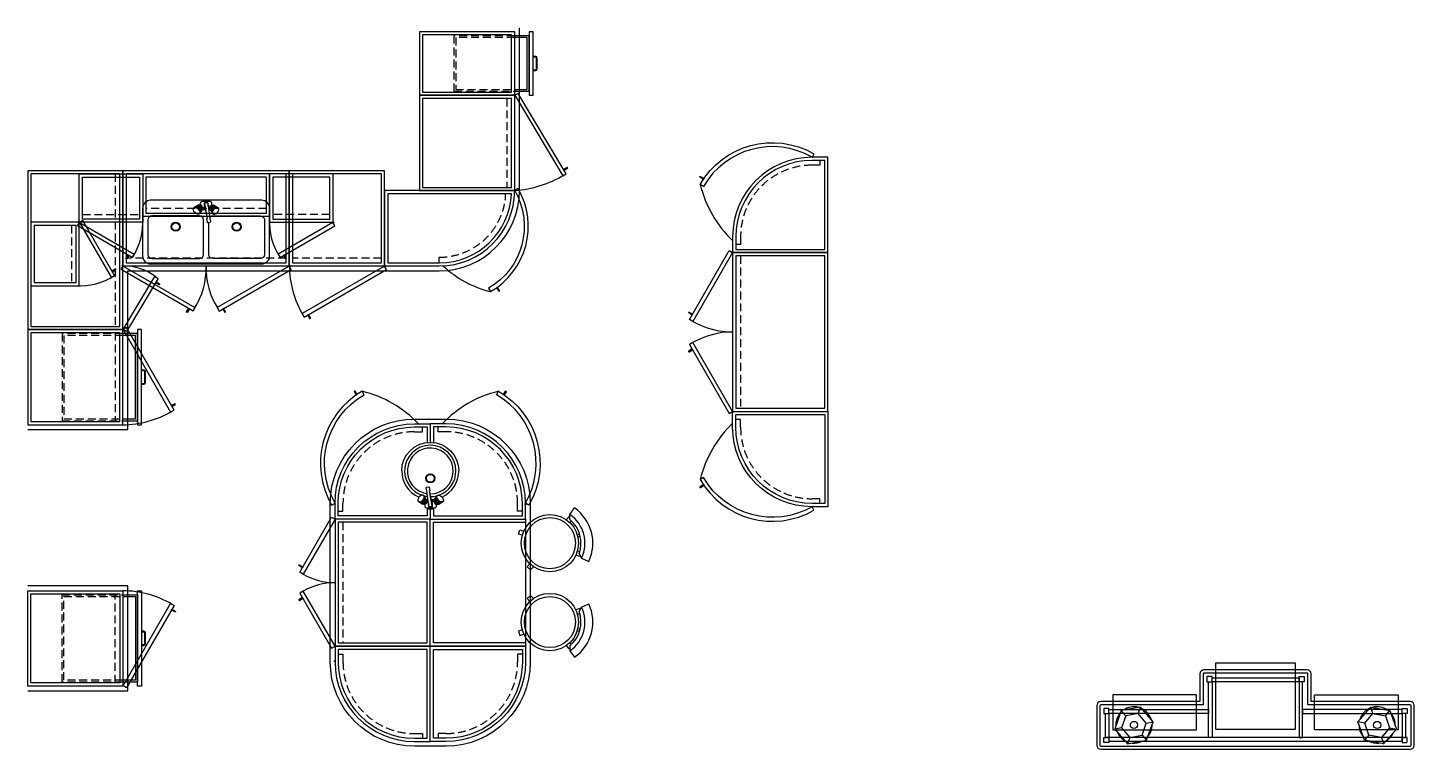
# Model space of a CAD drawing. Header units: millimetres. Extents: x -38686 to 870903, y -23218 to 232707.
# Drawn here: x 33924 to 42659, y 32257 to 36800 of the extents above; entities that cross this region are included whole.
import ezdxf

# ---------------------------------------------------------------- set-up
doc = ezdxf.new("R2010")
doc.units = ezdxf.units.MM
doc.header["$LTSCALE"] = 10
doc.linetypes.add('HIDDEN', pattern=[0.375, 0.25, -0.125])
doc.linetypes.add('HIDDENX2', pattern=[0.75, 0.5, -0.25])
doc.layers.add('40 - Detail Outline', color=142, linetype='Continuous')

msp = doc.modelspace()

# ---------------------------------------------------------------- linework, layer by layer
at = {"layer": '40 - Detail Outline', "color": 252}
for p, q in [((37123.929, 36619.211), (37107.366, 36619.211)), ((37123.929, 36614.211), (37107.366, 36614.211)), ((37128.929, 36540.308), (37128.929, 36609.211)), ((37133.929, 36540.308), (37133.929, 36609.211)), ((37107.366, 36535.308), (37123.929, 36535.308)), ((37107.366, 36530.308), (37123.929, 36530.308)), ((35036.962, 35679.577), (35053.036, 35598.369)), ((35055.169, 35598.702), (35039.923, 35693.975)), ((35058.055, 35693.64), (35070.243, 35600.863)), ((34655.929, 34644.211), (34639.366, 34644.211)), ((34655.929, 34639.211), (34639.366, 34639.211)), ((34660.929, 34565.308), (34660.929, 34634.211)), ((34665.929, 34565.308), (34665.929, 34634.211)), ((34639.366, 34560.308), (34655.929, 34560.308)), ((34639.366, 34555.308), (34655.929, 34555.308)), ((36450.618, 33788.436), (36438.43, 33881.213)), ((36453.505, 33883.374), (36468.75, 33788.101)), ((36471.712, 33802.499), (36455.638, 33883.707)), ((34655.929, 32999.542), (34639.366, 32999.542)), ((34655.929, 32994.542), (34639.366, 32994.542)), ((34660.929, 32920.64), (34660.929, 32989.542)), ((34665.929, 32920.64), (34665.929, 32989.542)), ((34639.366, 32915.64), (34655.929, 32915.64)), ((34639.366, 32910.64), (34655.929, 32910.64)), ((34602.366, 32692.091), (34523.509, 32692.091))]:
    msp.add_line(p, q, dxfattribs=at)
at = {"layer": '40 - Detail Outline', "color": 251, "linetype": 'HIDDENX2', "ltscale": 10}
for p, q in [((36942.098, 36354.76), (36942.098, 35794.76)), ((34474.098, 35879.76), (34474.098, 34919.76)), ((35426.939, 35662.727), (34668.509, 35662.727)), ((34199.098, 35554.76), (34199.098, 35194.76)), ((34268.509, 35624.17), (34628.509, 35624.17)), ((35826.939, 35624.17), (35466.939, 35624.17)), ((35551.509, 35349.17), (34543.509, 35349.17)), ((36151.509, 35349.17), (35591.509, 35349.17)), ((38414.509, 35364.235), (38414.509, 34404.235)), ((34474.098, 34879.76), (34474.098, 34319.76)), ((35909.647, 33686.062), (35909.647, 32926.062)), ((34474.098, 32675.091), (34474.098, 33235.091))]:
    msp.add_line(p, q, dxfattribs=at)
at = {"layer": '40 - Detail Outline', "color": 251}
for p, q in [((34995.676, 35681.626), (34970.886, 35665.624)), ((35022.893, 35654.409), (35006.891, 35629.619)), ((35024.196, 35656.248), (35041.579, 35656.248)), ((35063.199, 35656.248), (35070.821, 35656.248)), ((35072.124, 35654.409), (35088.126, 35629.619)), ((35099.342, 35681.626), (35124.131, 35665.624)), ((36409.332, 33800.45), (36384.542, 33816.452)), ((36436.549, 33827.668), (36420.547, 33852.457)), ((36445.474, 33825.828), (36437.853, 33825.828)), ((36484.477, 33825.828), (36467.094, 33825.828)), ((36485.781, 33827.668), (36501.783, 33852.457)), ((36512.998, 33800.45), (36537.788, 33816.452)), ((40840.782, 32467.157), (40812.615, 32500.045)), ((40919.033, 32481.772), (40933.431, 32522.61)), ((42398.651, 32481.772), (42384.253, 32522.61)), ((42476.901, 32467.157), (42505.068, 32500.045)), ((40970.815, 32421.313), (41013.38, 32429.263)), ((42346.869, 32421.313), (42304.303, 32429.263)), ((40814.314, 32392.083), (40771.749, 32384.133)), ((40866.096, 32331.624), (40851.698, 32290.786)), ((40944.346, 32346.239), (40972.514, 32313.351)), ((42373.337, 32346.239), (42345.17, 32313.351)), ((42451.587, 32331.624), (42465.985, 32290.786)), ((42503.369, 32392.083), (42545.935, 32384.133))]:
    msp.add_line(p, q, dxfattribs=at)
at = {"layer": '40 - Detail Outline', "color": 9}
for p, q in [((34982.448, 35668.315), (35003.311, 35681.956)), ((34989.889, 35665.302), (35008.819, 35680.102)), ((34996.21, 35660.97), (35014.155, 35676.524)), ((35002.237, 35654.943), (35017.791, 35672.888)), ((35006.569, 35648.622), (35021.369, 35667.551)), ((35009.582, 35641.181), (35023.223, 35662.043)), ((35085.435, 35641.181), (35071.794, 35662.043)), ((35088.448, 35648.622), (35073.648, 35667.551)), ((35092.78, 35654.943), (35077.226, 35672.888)), ((35098.807, 35660.97), (35080.862, 35676.524)), ((35105.128, 35665.302), (35086.199, 35680.102)), ((35112.569, 35668.315), (35091.707, 35681.956)), ((36396.105, 33813.761), (36416.967, 33800.12)), ((36403.546, 33816.774), (36422.475, 33801.974)), ((36409.866, 33821.106), (36427.811, 33805.552)), ((36415.894, 33827.133), (36431.447, 33809.188)), ((36420.226, 33833.454), (36435.026, 33814.525)), ((36423.239, 33840.895), (36436.879, 33820.033)), ((36499.091, 33840.895), (36485.451, 33820.033)), ((36502.105, 33833.454), (36487.304, 33814.525)), ((36506.436, 33827.133), (36490.883, 33809.188)), ((36512.464, 33821.106), (36494.519, 33805.552)), ((36518.784, 33816.774), (36499.855, 33801.974)), ((36526.226, 33813.761), (36505.363, 33800.12))]:
    msp.add_line(p, q, dxfattribs=at)
at = {"layer": '40 - Detail Outline', "color": 7}
for p, q in [((37338.962, 33704.526), (37339.745, 33735.407)), ((37339.745, 33735.407), (37368.424, 33776.365)), ((37386.026, 33607.363), (37400.37, 33611.749)), ((37389.293, 33595.169), (37403.909, 33598.544)), ((37397.116, 33487.492), (37413.235, 33461.14)), ((37413.235, 33461.14), (37458.551, 33440.009)), ((37397.116, 33124.632), (37413.235, 33150.984)), ((37413.235, 33150.984), (37458.551, 33172.114)), ((37386.026, 33004.76), (37400.37, 33000.374)), ((37389.293, 33016.954), (37403.909, 33013.58)), ((37338.962, 32907.597), (37339.745, 32876.716)), ((37339.745, 32876.716), (37368.424, 32835.759))]:
    msp.add_line(p, q, dxfattribs=at)
at = {"layer": '40 - Detail Outline', "color": 0}
msp.add_line((34614.366, 32680.091), (34523.509, 32680.091), dxfattribs=at)
at = {"layer": '40 - Detail Outline', "color": 252}
for points in [[(33923.509, 34270.109), (34553.509, 34270.109), (34553.509, 35269.76), (36516.509, 35269.76, 0.41421356), (37021.509, 35774.76), (37021.509, 36799.76)], [(35058.055, 35693.64, 0.41421356), (35054.54, 35697.155), (35040.477, 35697.155, 0.41421356), (35036.962, 35693.64), (35036.962, 35679.577, 0.09006153), (35037.186, 35678.341, 0.09006153)], [(35053.036, 35598.369, 0.39793147), (35050.81, 35595.209), (35053.55, 35576.278, 0.41421356), (35056.737, 35573.897), (35073.699, 35576.353, 0.41421356), (35076.08, 35579.539), (35073.34, 35598.47, 0.40476537), (35070.243, 35600.863, 0.40476537)], [(36439.647, 33776.26), (36439.647, 33726.062), (35879.647, 33726.062), (35879.647, 33806.062, -0.41421356), (36359.647, 34286.062), (36439.647, 34286.062), (36439.647, 34187.943)], [(36479.647, 33776.26), (36479.647, 33726.062), (37039.647, 33726.062), (37039.647, 33806.062, 0.41421356), (36559.647, 34286.062), (36479.647, 34286.062), (36479.647, 34187.943)], [(36455.638, 33883.707, 0.39793147), (36457.863, 33886.867), (36455.123, 33905.798, 0.41421356), (36451.937, 33908.179), (36434.974, 33905.723, 0.41421356), (36432.594, 33902.537), (36435.334, 33883.606, 0.40476537), (36438.43, 33881.213, 0.40476537)], [(36450.618, 33788.436, 0.41421356), (36454.134, 33784.921), (36468.196, 33784.921, 0.41421356), (36471.712, 33788.436), (36471.712, 33802.499, 0.09006153), (36471.487, 33803.735, 0.09006153)]]:
    msp.add_lwpolyline(points, format="xyb", dxfattribs=at)
at = {"layer": '40 - Detail Outline', "color": 0}
for points in [[(36991.509, 36774.76), (36391.509, 36774.76), (36391.509, 36374.76), (36991.509, 36374.76)], [(37107.366, 36774.76), (37082.366, 36774.76), (37082.366, 36374.76), (37107.366, 36374.76)], [(36991.509, 36374.76), (36391.509, 36374.76), (36391.509, 35774.76), (36991.509, 35774.76)], [(37013.464, 36386.732), (36991.813, 36374.232), (37294.652, 35868.093), (37316.303, 35880.593)], [(34523.509, 35899.76), (33923.509, 35899.76), (33923.509, 34899.76), (34523.509, 34899.76)], [(34248.509, 35574.76), (34248.509, 35879.76), (34648.509, 35879.76), (34648.509, 35574.76)], [(35571.509, 35299.76), (35571.509, 35899.76), (34523.509, 35899.76), (34523.509, 35299.76)], [(35446.939, 35613.316), (35446.939, 35879.76), (34648.509, 35879.76), (34648.509, 35613.316)], [(35846.939, 35574.76), (35846.939, 35879.76), (35446.939, 35879.76), (35446.939, 35574.76)], [(36171.509, 35299.76), (36171.509, 35899.76), (35571.509, 35899.76), (35571.509, 35299.76)], [(34248.509, 35574.76), (33943.509, 35574.76), (33943.509, 35174.76), (34248.509, 35174.76)], [(34236.537, 35552.804), (34249.037, 35574.455), (34594.919, 35374.76), (34582.419, 35353.109)], [(34270.464, 35586.732), (34248.813, 35574.232), (34448.509, 35228.349), (34470.159, 35240.849)], [(35858.911, 35552.804), (35846.411, 35574.455), (35500.529, 35374.76), (35513.029, 35353.109)], [(38114.509, 34951.222), (38092.858, 34963.722), (38342.858, 35396.735), (38364.509, 35384.235)], [(38964.509, 35384.235), (38364.509, 35384.235), (38364.509, 34384.235), (38964.509, 34384.235)], [(34511.537, 35277.804), (34524.037, 35299.455), (34977.306, 35037.76), (34964.806, 35016.109)], [(35583.481, 35277.804), (35570.981, 35299.455), (35117.711, 35037.76), (35130.211, 35016.109)], [(36183.481, 35277.804), (36170.981, 35299.455), (35651.893, 34999.76), (35664.393, 34978.109)], [(34545.464, 34887.26), (34523.813, 34899.76), (34723.964, 35234.274), (34745.614, 35221.774)], [(34523.509, 34899.76), (33923.509, 34899.76), (33923.509, 34299.76), (34523.509, 34299.76)], [(34545.464, 34911.732), (34523.813, 34899.232), (34823.509, 34380.144), (34845.159, 34392.644)], [(34639.366, 34899.76), (34614.366, 34899.76), (34614.366, 34299.76), (34639.366, 34299.76)], [(38114.509, 34817.248), (38092.858, 34804.748), (38342.858, 34371.735), (38364.509, 34384.235)], [(35659.647, 33359.652), (35637.996, 33372.152), (35837.996, 33718.562), (35859.647, 33706.062)], [(36459.647, 33706.062), (35859.647, 33706.062), (35859.647, 32906.062), (36459.647, 32906.062)], [(36459.647, 33706.062), (37059.647, 33706.062), (37059.647, 32906.062), (36459.647, 32906.062)], [(34523.509, 32655.091), (33923.509, 32655.091), (33923.509, 33255.091), (34523.509, 33255.091)], [(34639.366, 32655.091), (34614.366, 32655.091), (34614.366, 33255.091), (34639.366, 33255.091)], [(35659.647, 33252.472), (35637.996, 33239.972), (35837.996, 32893.562), (35859.647, 32906.062)], [(34545.464, 32643.119), (34523.813, 32655.619), (34823.509, 33174.706), (34845.159, 33162.206)]]:
    msp.add_lwpolyline(points, close=True, dxfattribs=at)
at = {"layer": '40 - Detail Outline', "color": 252}
for points in [[(36971.509, 36754.76), (36411.509, 36754.76), (36411.509, 36394.76), (36971.509, 36394.76)], [(36971.509, 36354.76), (36411.509, 36354.76), (36411.509, 35794.76), (36971.509, 35794.76)], [(34503.509, 35879.76), (33943.509, 35879.76), (33943.509, 34919.76), (34503.509, 34919.76)], [(34268.509, 35594.76), (34268.509, 35859.76), (34628.509, 35859.76), (34628.509, 35594.76)], [(35551.509, 35319.76), (35551.509, 35879.76), (34543.509, 35879.76), (34543.509, 35319.76)], [(35426.939, 35633.316), (35426.939, 35859.76), (34668.509, 35859.76), (34668.509, 35633.316)], [(35826.939, 35594.76), (35826.939, 35859.76), (35466.939, 35859.76), (35466.939, 35594.76)], [(36151.509, 35319.76), (36151.509, 35879.76), (35591.509, 35879.76), (35591.509, 35319.76)], [(34228.509, 35554.76), (33963.509, 35554.76), (33963.509, 35194.76), (34228.509, 35194.76)], [(38944.509, 35364.235), (38384.509, 35364.235), (38384.509, 34404.235), (38944.509, 34404.235)], [(34503.509, 34879.76), (33943.509, 34879.76), (33943.509, 34319.76), (34503.509, 34319.76)], [(36439.647, 33686.062), (35879.647, 33686.062), (35879.647, 32926.062), (36439.647, 32926.062)], [(34503.509, 32675.091), (33943.509, 32675.091), (33943.509, 33235.091), (34503.509, 33235.091)]]:
    msp.add_lwpolyline(points, close=True, dxfattribs=at)
at = {"layer": '40 - Detail Outline', "color": 251, "linetype": 'HIDDENX2', "ltscale": 10}
for points in [[(36991.509, 36749.76), (36607.702, 36749.76), (36607.702, 36399.76), (36991.509, 36399.76)], [(36991.509, 36737.76), (36619.702, 36737.76), (36619.702, 36411.76), (36991.509, 36411.76)], [(34523.509, 34874.76), (34139.702, 34874.76), (34139.702, 34324.76), (34523.509, 34324.76)], [(34523.509, 34862.76), (34151.702, 34862.76), (34151.702, 34336.76), (34523.509, 34336.76)], [(34523.509, 32680.091), (34139.702, 32680.091), (34139.702, 33230.091), (34523.509, 33230.091)], [(34523.509, 32692.091), (34151.702, 32692.091), (34151.702, 33218.091), (34523.509, 33218.091)]]:
    msp.add_lwpolyline(points, dxfattribs=at)
at = {"layer": '40 - Detail Outline', "color": 0}
for points in [[(37082.366, 36749.76), (36991.509, 36749.76)], [(36991.509, 36399.76), (37082.366, 36399.76), (37082.366, 36749.76)], [(34614.366, 34874.76), (34523.509, 34874.76)], [(34523.509, 34324.76), (34614.366, 34324.76), (34614.366, 34874.76)], [(37339.32, 33718.621), (37334.733, 33722.69), (37316.892, 33702.578)], [(37039.069, 33603.88), (37014.507, 33612.062), (37023.586, 33639.318), (37049.093, 33630.822)], [(37339.044, 33684.258), (37349.007, 33695.489)], [(37404.473, 33475.464), (37402.535, 33469.647), (37377.029, 33478.144)], [(37387.053, 33505.086), (37401.297, 33500.341)], [(37087.078, 33424.708), (37069.897, 33405.341), (37091.389, 33386.276), (37109.23, 33406.387)], [(34523.509, 33230.091), (34614.366, 33230.091), (34614.366, 32680.091)], [(37087.078, 33187.416), (37069.897, 33206.783), (37091.389, 33225.848), (37109.23, 33205.736)], [(37404.473, 33136.659), (37402.535, 33142.476), (37377.029, 33133.98)], [(37387.053, 33107.038), (37401.297, 33111.783)], [(37039.069, 33008.244), (37014.507, 33000.062), (37023.586, 32972.805), (37049.093, 32981.302)], [(37339.32, 32893.503), (37334.733, 32889.434), (37316.892, 32909.545)], [(37339.044, 32927.866), (37349.007, 32916.634)]]:
    msp.add_lwpolyline(points, dxfattribs=at)
at = {"layer": '40 - Detail Outline', "color": 252}
for points in [[(37070.366, 36737.76), (36991.509, 36737.76)], [(36991.509, 36411.76), (37070.366, 36411.76), (37070.366, 36737.76)], [(34602.366, 34862.76), (34523.509, 34862.76)], [(34523.509, 34336.76), (34602.366, 34336.76), (34602.366, 34862.76)], [(37059.647, 32926.062), (36479.647, 32926.062), (36479.647, 33686.062), (37059.647, 33686.062)], [(33923.509, 32624.517), (34553.509, 32624.517), (34553.509, 33285.091), (33923.509, 33285.091)], [(34523.509, 33218.091), (34602.366, 33218.091), (34602.366, 32692.091)]]:
    msp.add_lwpolyline(points, dxfattribs=at)
at = {"layer": '40 - Detail Outline', "color": 0}
for points in [[(38181.496, 35801.222), (38159.845, 35813.722, -0.41421356), (38877.009, 36005.886), (38864.509, 35984.235, 0.41421356)], [(38864.509, 35984.235, 0.41421356), (38364.509, 35484.235), (38364.509, 35384.235), (38964.509, 35384.235), (38964.509, 35984.235)], [(36991.509, 35774.76), (36171.509, 35774.76), (36171.509, 35299.76), (36516.509, 35299.76, 0.41421356), (36991.509, 35774.76)], [(37013.159, 35787.26), (36991.509, 35774.76, -0.41421356), (36826.797, 35160.048), (36839.297, 35138.397, 0.41421356), (37013.159, 35787.26)], [(35397.509, 35713.13), (34697.509, 35713.13, 0.41421356), (34647.509, 35663.13), (34647.509, 35363.13, 0.41421356), (34697.509, 35313.13), (35397.509, 35313.13, 0.41421356), (35447.509, 35363.13), (35447.509, 35663.13, 0.41421356)], [(35005.969, 35615.162), (34705.445, 35615.162, 0.41421356), (34680.445, 35590.162), (34680.445, 35371.841, 0.41421356), (34705.445, 35346.841), (35005.969, 35346.841, 0.41421356), (35030.969, 35371.841), (35030.969, 35590.162, 0.41421356)], [(36042.659, 34489.074), (36030.159, 34510.725, 0.41421356), (35837.996, 33793.562), (35859.647, 33806.062, -0.41421356)], [(36876.634, 34489.074), (36889.134, 34510.725, -0.41421356), (37081.297, 33793.562), (37059.647, 33806.062, 0.41421356)], [(38864.509, 33784.235, -0.41421356), (38364.509, 34284.235), (38364.509, 34384.235), (38964.509, 34384.235), (38964.509, 33784.235)], [(38181.496, 33967.248), (38159.845, 33954.748, 0.41421356), (38877.009, 33762.584), (38864.509, 33784.235, -0.41421356)], [(35859.647, 32806.062, 0.41421356), (36359.647, 32306.062), (36459.647, 32306.062), (36459.647, 32906.062), (35859.647, 32906.062)], [(37059.647, 32806.062, -0.41421356), (36559.647, 32306.062), (36459.647, 32306.062), (36459.647, 32906.062), (37059.647, 32906.062)]]:
    msp.add_lwpolyline(points, format="xyb", close=True, dxfattribs=at)
at = {"layer": '40 - Detail Outline', "color": 252}
for points in [[(37321.577, 35920.586), (37300.304, 35908.304), (37303.126, 35903.417), (37324.398, 35915.698, 0.41421356), (37325.13, 35918.43), (37324.309, 35919.854, 0.41421356)], [(38864.509, 35964.235, 0.41421356), (38384.509, 35484.235), (38384.509, 35404.235), (38944.509, 35404.235), (38944.509, 35964.235)], [(38162.419, 35863.206), (38183, 35849.798), (38179.92, 35845.069), (38159.338, 35858.477, -0.41421356), (38158.754, 35861.245), (38159.651, 35862.622, -0.41421356)], [(36971.069, 35754.76), (36191.509, 35754.76), (36191.509, 35319.76), (36516.509, 35319.76, 0.40139285)], [(34542.426, 35347.835), (34554.708, 35369.108), (34559.595, 35366.286), (34547.313, 35345.014, -0.41421356), (34544.581, 35344.282), (34543.158, 35345.103, -0.41421356)], [(35553.022, 35347.835), (35540.74, 35369.108), (35535.853, 35366.286), (35548.135, 35345.014, 0.41421356), (35550.867, 35344.282), (35552.29, 35345.103, 0.41421356)], [(34475.433, 35280.842), (34454.16, 35268.56), (34456.982, 35263.673), (34478.255, 35275.955, 0.41421356), (34478.987, 35278.687), (34478.165, 35280.11, 0.41421356)], [(34750.888, 35181.781), (34729.615, 35194.062), (34732.437, 35198.95), (34753.71, 35186.668, -0.41421356), (34754.442, 35183.936), (34753.62, 35182.513, -0.41421356)], [(36895.663, 35145.767), (36881.499, 35165.835), (36876.888, 35162.581), (36891.052, 35142.513, 0.41421356), (36893.84, 35142.032), (36895.182, 35142.979, 0.41421356)], [(34924.813, 35010.835), (34937.095, 35032.108), (34941.982, 35029.286), (34929.7, 35008.014, -0.41421356), (34926.968, 35007.282), (34925.545, 35008.103, -0.41421356)], [(35170.204, 35010.835), (35157.922, 35032.108), (35153.035, 35029.286), (35165.317, 35008.014, 0.41421356), (35168.049, 35007.282), (35169.472, 35008.103, 0.41421356)], [(35704.386, 34972.835), (35692.104, 34994.108), (35687.217, 34991.286), (35699.499, 34970.014, 0.41421356), (35702.231, 34969.282), (35703.654, 34970.103, 0.41421356)], [(38090.915, 35009.413), (38111.496, 34996.005), (38108.416, 34991.277), (38087.834, 35004.684, -0.41421356), (38087.25, 35007.452), (38088.147, 35008.829, -0.41421356)], [(38090.915, 34759.057), (38111.496, 34772.465), (38108.416, 34777.194), (38087.834, 34763.786, 0.41421356), (38087.25, 34761.018), (38088.147, 34759.642, 0.41421356)], [(35980.676, 34508.152), (35994.084, 34487.57), (35998.812, 34490.651), (35985.404, 34511.232, 0.41421356), (35982.637, 34511.816), (35981.26, 34510.919, 0.41421356)], [(36938.617, 34508.152), (36925.209, 34487.57), (36920.481, 34490.651), (36933.889, 34511.232, -0.41421356), (36936.656, 34511.816), (36938.033, 34510.919, -0.41421356)], [(34850.433, 34432.637), (34829.16, 34420.355), (34831.982, 34415.468), (34853.255, 34427.75, 0.41421356), (34853.987, 34430.482), (34853.165, 34431.905, 0.41421356)], [(35829.647, 32806.062), (35829.647, 33706.062), (35829.647, 33806.062, -0.41421356), (36359.647, 34336.062), (36459.647, 34336.062), (36559.647, 34336.062, -0.41421356), (37089.647, 33806.062), (37089.647, 33706.062), (37089.647, 32806.062, -0.41421356), (36559.647, 32276.062), (36459.647, 32276.062), (36359.647, 32276.062, -0.41421356)], [(38864.509, 33804.235, -0.41421356), (38384.509, 34284.235), (38384.509, 34364.235), (38944.509, 34364.235), (38944.509, 33804.235)], [(38162.419, 33905.265), (38183, 33918.672), (38179.92, 33923.401), (38159.338, 33909.993, 0.41421356), (38158.754, 33907.226), (38159.651, 33905.849, 0.41421356)], [(35636.053, 33417.842), (35656.634, 33404.434), (35653.554, 33399.706), (35632.972, 33413.114, -0.41421356), (35632.388, 33415.881), (35633.285, 33417.258, -0.41421356)], [(35636.053, 33194.282), (35656.634, 33207.689), (35653.554, 33212.418), (35632.972, 33199.01, 0.41421356), (35632.388, 33196.243), (35633.285, 33194.866, 0.41421356)], [(34850.433, 33122.213), (34829.16, 33134.495), (34831.982, 33139.382), (34853.255, 33127.101, -0.41421356), (34853.987, 33124.369), (34853.165, 33122.945, -0.41421356)], [(35879.647, 32806.062, 0.41421356), (36359.647, 32326.062), (36439.647, 32326.062), (36439.647, 32886.062), (35879.647, 32886.062)], [(37039.647, 32806.062, -0.41421356), (36559.647, 32326.062), (36479.647, 32326.062), (36479.647, 32886.062), (37039.647, 32886.062)]]:
    msp.add_lwpolyline(points, format="xyb", close=True, dxfattribs=at)
at = {"layer": '40 - Detail Outline', "color": 251, "linetype": 'HIDDENX2', "ltscale": 10}
for points in [[(38914.509, 35964.235), (38914.509, 35934.235), (38864.509, 35934.235, 0.41421356), (38414.509, 35484.235), (38414.509, 35434.235), (38384.509, 35434.235)], [(36516.509, 35319.76), (36516.509, 35354.76, 0.37625066), (36932.892, 35719.76), (36932.892, 35754.76)], [(38914.509, 33804.235), (38914.509, 33834.235), (38864.509, 33834.235, -0.41421356), (38414.509, 34284.235), (38414.509, 34334.235), (38384.509, 34334.235)], [(35879.647, 33756.062), (35909.647, 33756.062), (35909.647, 33806.062, -0.41421356), (36359.647, 34256.062), (36409.647, 34256.062), (36409.647, 34286.062)], [(37039.647, 33756.062), (37009.647, 33756.062), (37009.647, 33806.062, 0.41421356), (36559.647, 34256.062), (36509.647, 34256.062), (36509.647, 34286.062)], [(35879.647, 32856.062), (35909.647, 32856.062), (35909.647, 32806.062, 0.41421356), (36359.647, 32356.062), (36409.647, 32356.062), (36409.647, 32326.062)], [(37039.647, 32856.062), (37009.647, 32856.062), (37009.647, 32806.062, -0.41421356), (36559.647, 32356.062), (36509.647, 32356.062), (36509.647, 32326.062)]]:
    msp.add_lwpolyline(points, format="xyb", dxfattribs=at)
at = {"layer": '40 - Detail Outline', "color": 251}
for points in [[(35084.179, 35682.329), (35084.179, 35694.566, 0.41421356), (35072.929, 35705.816), (35022.088, 35705.816, 0.41421356), (35010.838, 35694.566), (35010.838, 35682.329)], [(35060.303, 35676.963, 0.10686132), (35060.868, 35679.577), (35060.868, 35693.64, 0.41421356), (35054.54, 35699.968), (35040.477, 35699.968, 0.41421356), (35034.149, 35693.64), (35034.149, 35679.577, 0.30171487), (35038.021, 35673.745, 0.30171487)], [(36448.371, 33805.113, 0.10686132), (36447.806, 33802.499), (36447.806, 33788.436, 0.41421356), (36454.134, 33782.108), (36468.196, 33782.108, 0.41421356), (36474.524, 33788.436), (36474.524, 33802.499, 0.30171487), (36470.653, 33808.331, 0.30171487)], [(36424.494, 33799.747), (36424.494, 33787.51, 0.41421356), (36435.744, 33776.26), (36486.586, 33776.26, 0.41421356), (36497.836, 33787.51), (36497.836, 33799.747)]]:
    msp.add_lwpolyline(points, format="xyb", dxfattribs=at)
for points in [[(35023.315, 35667.4), (35039.173, 35667.4)], [(35061.592, 35667.4), (35071.703, 35667.4)], [(36447.082, 33814.676), (36436.971, 33814.676)], [(36485.359, 33814.676), (36469.501, 33814.676)]]:
    msp.add_lwpolyline(points, dxfattribs=at)
at = {"layer": '40 - Detail Outline', "color": 0}
for points in [[(35069.587, 35605.856, -0.22680884), (35089.048, 35615.162), (35389.573, 35615.162, -0.41421356), (35414.573, 35590.162), (35414.573, 35371.841, -0.41421356), (35389.573, 35346.841), (35089.048, 35346.841, -0.41421356), (35064.048, 35371.841), (35064.048, 35574.956)], [(36459.647, 33768.989), (36459.647, 33706.062), (35859.647, 33706.062), (35859.647, 33806.062, -0.41421356), (36359.647, 34306.062), (36459.647, 34306.062), (36459.647, 34189.058)], [(36459.647, 33768.989), (36459.647, 33706.062), (37059.647, 33706.062), (37059.647, 33806.062, 0.41421356), (36559.647, 34306.062), (36459.647, 34306.062), (36459.647, 34189.058)], [(36279.647, 34009.058, -1), (36639.647, 34009.058)], [(36279.647, 34009.058, 0.29919844), (36388.242, 33843.826, 0.29919844)], [(36533.242, 33844.791, 0.29557983), (36639.647, 34009.058)], [(36434.514, 33830.821, 0.01494378), (36445.206, 33829.638)], [(36466.43, 33829.185, 0.03033242), (36488.143, 33831.328, 0.03033242)]]:
    msp.add_lwpolyline(points, format="xyb", dxfattribs=at)
at = {"layer": '40 - Detail Outline', "color": 251, "linetype": 'HIDDEN'}
for points in [[(41406.49, 32383.622), (41911.194, 32383.622), (41911.194, 32799.928), (41406.49, 32799.928)], [(41352.563, 32682.046), (41384.563, 32682.046), (41384.563, 32714.046), (41352.563, 32714.046)], [(41384.563, 32331.915), (41362.722, 32331.915), (41362.722, 32682.046), (41384.563, 32682.046)], [(41933.12, 32682.046), (41384.563, 32682.046), (41384.563, 32706.557), (41933.12, 32706.557)], [(41965.12, 32682.046), (41933.12, 32682.046), (41933.12, 32714.046), (41965.12, 32714.046)], [(41933.12, 32331.915), (41954.961, 32331.915), (41954.961, 32682.046), (41933.12, 32682.046)], [(40759.627, 32378.391), (41286.918, 32378.391), (41286.918, 32599.928), (40759.627, 32599.928)], [(42558.056, 32378.391), (42030.765, 32378.391), (42030.765, 32599.928), (42558.056, 32599.928)], [(40702.563, 32482.046), (40734.563, 32482.046), (40734.563, 32514.046), (40702.563, 32514.046)], [(41362.722, 32482.046), (40734.563, 32482.046), (40734.563, 32506.557), (41362.722, 32506.557)], [(41954.961, 32482.046), (42583.12, 32482.046), (42583.12, 32506.557), (41954.961, 32506.557)], [(42615.12, 32482.046), (42583.12, 32482.046), (42583.12, 32514.046), (42615.12, 32514.046)], [(40734.563, 32331.915), (40712.722, 32331.915), (40712.722, 32482.046), (40734.563, 32482.046)], [(42583.12, 32331.915), (42604.961, 32331.915), (42604.961, 32482.046), (42583.12, 32482.046)], [(40702.563, 32331.915), (40734.563, 32331.915), (40734.563, 32299.915), (40702.563, 32299.915)], [(42583.12, 32331.915), (40734.563, 32331.915), (40734.563, 32307.404), (42583.12, 32307.404)], [(42615.12, 32331.915), (42583.12, 32331.915), (42583.12, 32299.915), (42615.12, 32299.915)]]:
    msp.add_lwpolyline(points, close=True, dxfattribs=at)
at = {"layer": '40 - Detail Outline', "color": 7}
for points in [[(42008.842, 32556.98), (42008.842, 32731.98, 0.41421356), (41983.842, 32756.98), (41333.842, 32756.98, 0.41421356), (41308.842, 32731.98), (41308.842, 32556.98), (40683.842, 32556.98, 0.41421356), (40658.842, 32531.98), (40658.842, 32281.98, 0.41421356), (40683.842, 32256.98), (42633.842, 32256.98, 0.41421356), (42658.842, 32281.98), (42658.842, 32531.98, 0.41421356), (42633.842, 32556.98)], [(41988.842, 32536.98), (41988.842, 32731.98, 0.41421356), (41983.842, 32736.98), (41333.842, 32736.98, 0.41421356), (41328.842, 32731.98), (41328.842, 32536.98), (40683.842, 32536.98, 0.41421356), (40678.842, 32531.98), (40678.842, 32281.98, 0.41421356), (40683.842, 32276.98), (42633.842, 32276.98, 0.41421356), (42638.842, 32281.98), (42638.842, 32531.98, 0.41421356), (42633.842, 32536.98)]]:
    msp.add_lwpolyline(points, format="xyb", close=True, dxfattribs=at)
for points in [[(40972.514, 32313.351), (41013.38, 32429.263), (40933.431, 32522.61), (40812.615, 32500.045), (40771.749, 32384.133), (40851.698, 32290.786)], [(42345.17, 32313.351), (42304.303, 32429.263), (42384.253, 32522.61), (42505.068, 32500.045), (42545.935, 32384.133), (42465.985, 32290.786)], [(40944.346, 32346.239), (40970.815, 32421.313), (40919.033, 32481.772), (40840.782, 32467.157), (40814.314, 32392.083), (40866.096, 32331.624)], [(42373.337, 32346.239), (42346.869, 32421.313), (42398.651, 32481.772), (42476.901, 32467.157), (42503.369, 32392.083), (42451.587, 32331.624)]]:
    msp.add_lwpolyline(points, close=True, dxfattribs=at)
at = {"layer": '40 - Detail Outline', "color": 252}
for centre, radius in [((36992.08, 36378.688), 2.844), ((38869.908, 35984.807), 2.844), ((36993.835, 35776.862), 2.844), ((34244.58, 35574.188), 2.844), ((34249.08, 35578.688), 2.844), ((34855.707, 35546.708), 28.5), ((35239.31, 35546.708), 28.5), ((35850.868, 35574.188), 2.844), ((38363.937, 35388.164), 2.844), ((34519.58, 35299.188), 2.844), ((35575.437, 35299.188), 2.844), ((36175.437, 35299.188), 2.844), ((34524.08, 34903.688), 2.844), ((34524.08, 34895.303), 2.844), ((38363.937, 34380.306), 2.844), ((36459.647, 33963.118), 28.5), ((35859.075, 33800.663), 2.844), ((37060.218, 33800.663), 2.844), ((38869.908, 33783.664), 2.844), ((35859.075, 33709.991), 2.844), ((35859.075, 33709.991), 2.844), ((37213.061, 33554.483), 160.868), ((37213.061, 33057.641), 160.868), ((35859.075, 32902.133), 2.844), ((35859.075, 32811.461), 2.844)]:
    msp.add_circle(centre, radius, dxfattribs=at)
at = {"layer": '40 - Detail Outline', "color": 251}
for centre in [(34855.707, 35546.708), (35239.31, 35546.708), (36459.647, 33963.118)]:
    msp.add_circle(centre, 24.562, dxfattribs=at)
at = {"layer": '40 - Detail Outline', "color": 7}
for centre, radius in [((37213.061, 33554.483), 180.868), ((37213.061, 33057.641), 180.868), ((40892.889, 32409.923), 22.804), ((42424.795, 32409.923), 22.804)]:
    msp.add_circle(centre, radius, dxfattribs=at)
at = {"layer": '40 - Detail Outline', "color": 252}
for centre, radius, start, end in [((37123.929, 36609.211), 10, 0, 90), ((37123.929, 36609.211), 5, 0, 90), ((37123.929, 36540.308), 10, 270, 0), ((37123.929, 36540.308), 5, 270, 0), ((36941.143, 36477.897), 704.939, 274.0971002, 300.8540401), ((34530.838, 34974.115), 325.199, 51.7908708, 91.2913849), ((34576.508, 35284.912), 471.234, 327.21419, 1.8055135), ((35518.509, 35284.912), 471.234, 178.1944865, 212.78581), ((36198.456, 35307.058), 626.99, 180.6669566, 210.1926503), ((34655.929, 34634.211), 10, 0, 90), ((34655.929, 34634.211), 5, 0, 90), ((34655.929, 34565.308), 10, 270, 0), ((34655.929, 34565.308), 5, 270, 0), ((34516.21, 34926.707), 626.99, 270.6669566, 300.1926503), ((36459.647, 34009.058), 144.375, 269.9034831, 262.3523706), ((35859.647, 33706.062), 400, 240, 270), ((35859.647, 32906.062), 400, 90, 120), ((34516.21, 32628.144), 626.99, 59.8073497, 89.3330434), ((34655.929, 32989.542), 10, 0, 90), ((34655.929, 32989.542), 5, 0, 90), ((34655.929, 32920.64), 10, 270, 0), ((34655.929, 32920.64), 5, 270, 0)]:
    msp.add_arc(centre, radius, start, end, dxfattribs=at)
at = {"layer": '40 - Detail Outline', "color": 251}
for centre, radius, start, end in [((38864.509, 35984.235), 725, 193.602819, 226.397181), ((35047.509, 35686.608), 26.522, 46.4057253, 133.5942747), ((35047.509, 35686.608), 26.522, 226.4057253, 254.9916019), ((35047.509, 35686.608), 26.522, 303.1118831, 313.5942747), ((34248.509, 35574.76), 400.78, 326.4236656, 3.5763344), ((35846.939, 35574.76), 400.78, 176.4236656, 213.5763344), ((36991.509, 35774.76), 654.313, 226.4687485, 256.5481577), ((34248.509, 35574.76), 400.78, 266.4236656, 303.5763344), ((38364.509, 35384.235), 500, 240, 270), ((38364.509, 34384.235), 500, 90, 120), ((35859.647, 33806.062), 725, 43.602819, 76.397181), ((37059.647, 33806.062), 725, 103.602819, 136.397181), ((38864.509, 33784.235), 725, 133.602819, 166.397181), ((36461.165, 33795.468), 26.522, 123.1118831, 133.5942747), ((36461.165, 33795.468), 26.522, 46.4057253, 74.9916019), ((36461.165, 33795.468), 26.522, 226.4057253, 313.5942747), ((40892.889, 32409.923), 114.379, 75.1864221, 125.9720571), ((40892.889, 32409.923), 114.379, 16.0971513, 65.061328), ((42424.795, 32409.923), 114.379, 114.938672, 163.9028487), ((42424.795, 32409.923), 114.379, 54.0279429, 104.8135779), ((40892.889, 32409.923), 114.379, 138.0794152, 183.079064), ((40892.889, 32409.923), 114.379, 320.1796237, 0.9788555), ((42424.795, 32409.923), 114.379, 179.0211445, 219.8203763), ((42424.795, 32409.923), 114.379, 356.920936, 41.9205848), ((40892.889, 32409.923), 114.379, 202.5825122, 238.575967), ((42424.795, 32409.923), 114.379, 301.424033, 337.4174878), ((40892.889, 32409.923), 114.379, 263.8699668, 297.2885125), ((42424.795, 32409.923), 114.379, 242.7114875, 276.1300332)]:
    msp.add_arc(centre, radius, start, end, dxfattribs=at)
at = {"layer": '40 - Detail Outline', "color": 0}
for start, end in [(0, 180), (180, 251.0029263), (289.4027078, 0), (256.0606978, 263.9997934), (271.1220999, 285.2958245)]:
    msp.add_arc((36459.647, 34009.058), 161.625, start, end, dxfattribs=at)
at = {"layer": '40 - Detail Outline', "color": 7}
for centre, radius, start, end in [((37213.061, 33554.483), 220.868, 335, 55), ((37213.061, 33554.483), 270.868, 335, 55), ((37213.061, 33554.483), 195.868, 340, 50), ((37213.061, 33057.641), 195.868, 310, 20), ((37213.061, 33057.641), 220.868, 305, 25), ((37213.061, 33057.641), 270.868, 305, 25)]:
    msp.add_arc(centre, radius, start, end, dxfattribs=at)
at = {"layer": '40 - Detail Outline', "color": 251}
for centre, major_axis in [((34987.562, 35646.295), (18.145, -18.145)), ((36521.111, 33835.781), (-18.145, 18.145))]:
    msp.add_ellipse(centre, major_axis=major_axis, ratio=0.58472803, dxfattribs=at)
for centre, major_axis, start_param, end_param in [((35009.284, 35668.017), (-13.609, 13.609), 3.14159265, 6.28318531), ((35015.833, 35674.566), (-6.804, 6.804), 3.22998596, 6.194792), ((36499.389, 33814.059), (13.609, -13.609), 3.14159265, 6.28318531), ((36492.84, 33807.51), (6.804, -6.804), 3.22998596, 6.194792)]:
    msp.add_ellipse(centre, major_axis=major_axis, ratio=0.58472803, start_param=start_param, end_param=end_param, dxfattribs=at)
at = {"layer": '40 - Detail Outline', "color": 251, "extrusion": (0, 0, -1)}
for centre, major_axis, start_param, end_param in [((35085.733, 35668.017), (13.609, 13.609), 3.14159265, 6.28318531), ((35079.184, 35674.566), (6.804, 6.804), 3.22998596, 6.194792), ((36422.941, 33814.059), (-13.609, -13.609), 3.14159265, 6.28318531), ((36429.49, 33807.51), (-6.804, -6.804), 3.22998596, 6.194792)]:
    msp.add_ellipse(centre, major_axis=major_axis, ratio=0.58472803, start_param=start_param, end_param=end_param, dxfattribs=at)
for centre, major_axis in [((35107.455, 35646.295), (-18.145, -18.145)), ((36401.219, 33835.781), (18.145, 18.145))]:
    msp.add_ellipse(centre, major_axis=major_axis, ratio=0.58472803, dxfattribs=at)

doc.saveas('drawing.dxf')
